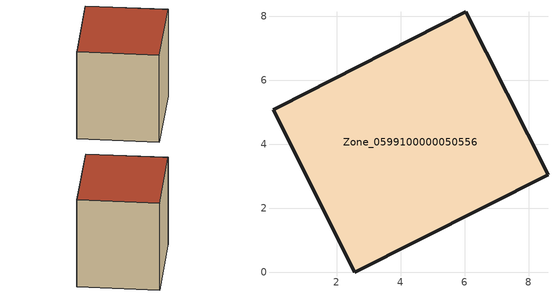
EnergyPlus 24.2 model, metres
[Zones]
Zone_0599100000050556
 floor ground (C_G): 8.61,3.04 2.57,0 0.01,5.07 0.2,5.16 6.04,8.13 z2.93
 wall outside (C_F): 8.61,3.04 6.04,8.13 0.2,5.16 0.01,5.07 2.57,0 8.61,3.04 z2.93:9.64
 roof outside (C_R): 2.57,0 8.61,3.04 6.04,8.13 0.2,5.16 0.01,5.07 z9.64
[BUILDING]
Pand.0599100000050556: North Axis=0; Terrain=City; Loads Convergence Tolerance Value=0.04; Temperature Convergence Tolerance Value=0.4; Solar Distribution=FullExterior; Maximum Number of Warmup Days=25; Minimum Number of Warmup Days=1
[Site:Location]
Rotterdam.The.Hague.AP_ZH_NLD Design_Conditions: Latitude=51.96; Longitude=4.45; Time Zone=1; Elevation=-4.5
[SITE:GROUNDTEMPERATURE:BUILDINGSURFACE]
18, 18, 18, 18, 18, 18, 18, 18, 18, 18, 18, 18
[MATERIAL] Thermal Absorptance=0.9; Solar Absorptance=0.7; Visible Absorptance=0.7
Name | Roughness | Thickness | Conductivity | Density | Specific Heat
G.TI.1946-1964 | MediumSmooth | 0.15 | 1 | 540 | 1210
F.TI.1946-1964 | Rough | 0.3 | 0.857143 | 1920 | 840
R.TI.1946-1964 | MediumRough | 0.2 | 0.277778 | 1500 | 1000
[CONSTRUCTION]
C_G: G.TI.1946-1964
C_F: F.TI.1946-1964
C_R: R.TI.1946-1964
[ZONE]
Zone_0599100000050556: Type=1; Multiplier=1; Ceiling Height=Autocalculate; Volume=Autocalculate; Floor Area=autocalculate; Part of Total Floor Area=Yes
[ZONEINFILTRATION:DESIGNFLOWRATE]
Infil_Zone_0599100000050556: Zone or ZoneList or Space or SpaceList=Zone_0599100000050556; Schedule=AlwaysOn; Design Flow Rate Calculation Method=Flow/Area; Flow Rate per Floor Area=0.003; Constant Term Coefficient=1; Temperature Term Coefficient=0; Velocity Term Coefficient=0; Velocity Squared Term Coefficient=0
[HVACTEMPLATE:ZONE:IDEALLOADSAIRSYSTEM]
Zone_0599100000050556: Maximum Heating Supply Air Temperature=50; Minimum Cooling Supply Air Temperature=13; Maximum Heating Supply Air Humidity Ratio=0.0156; Minimum Cooling Supply Air Humidity Ratio=0.0077; Heating Limit=NoLimit; Cooling Limit=NoLimit; Dehumidification Control Type=ConstantSensibleHeatRatio; Cooling Sensible Heat Ratio=0.7; Dehumidification Setpoint=60; Humidification Control Type=None; Humidification Setpoint=30; Outdoor Air Method=None; Outdoor Air Flow Rate per Person=0.00944; Outdoor Air Flow Rate per Zone Floor Area=0; Outdoor Air Flow Rate per Zone=0; Demand Controlled Ventilation Type=None; Outdoor Air Economizer Type=NoEconomizer; Heat Recovery Type=None; Sensible Heat Recovery Effectiveness=0.7; Latent Heat Recovery Effectiveness=0.65
[ZONECONTROL:THERMOSTAT]
ThermostatControl_Zone_0599100000050556: Zone or ZoneList=Zone_0599100000050556; Control Type Schedule=DualSetpointControlType; Control 1=Thermostat_Zone_0599100000050556; Temperature Difference Between Cutout And Setpoint=0
[THERMOSTATSETPOINT:DUALSETPOINT]
Thermostat_Zone_0599100000050556: Heating Setpoint Temperature Schedule=HeatingSetpoint_Zone_0599100000050556; Cooling Setpoint Temperature Schedule=CoolingSetpoint_Zone_0599100000050556
[SCHEDULE:COMPACT]
HeatingSetpoint_Zone_0599100000050556: Through: 12/31, For: AllDays, Until: 24:00, 21
CoolingSetpoint_Zone_0599100000050556: Through: 12/31, For: AllDays, Until: 24:00, 24
DualSetpointControlType: Through: 12/31, For: AllDays, Until: 24:00, 4
AlwaysOn: Through: 12/31, For: AllDays, Until: 24:00, 1
